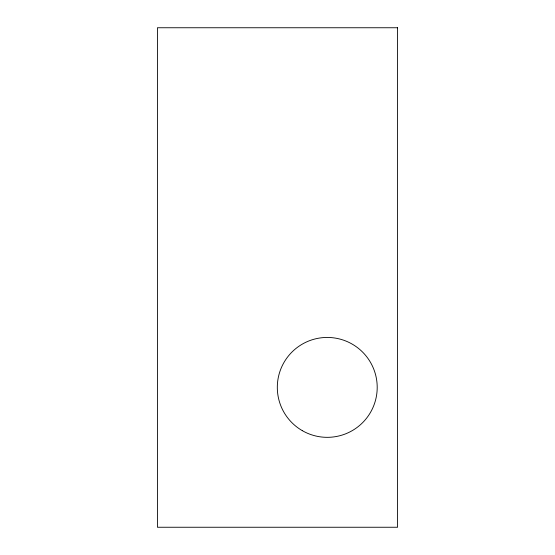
<?xml version="1.0" encoding="UTF-8"?>
<svg xmlns="http://www.w3.org/2000/svg" width="555" height="555" viewBox="0 0 555 555"><rect width="100%" height="100%" fill="white"/><g stroke="black" fill="none" stroke-linecap="round" stroke-linejoin="round"><path stroke-width="0.83" d="M397.574 27.75L157.426 27.75L157.426 527.25L397.574 527.25L397.574 27.75M302.281 430.645A49.95 49.95 0 0 0 377.206 387.39A49.95 49.95 0 0 0 302.281 344.135A49.95 49.95 0 0 0 302.281 430.645"/></g></svg>
